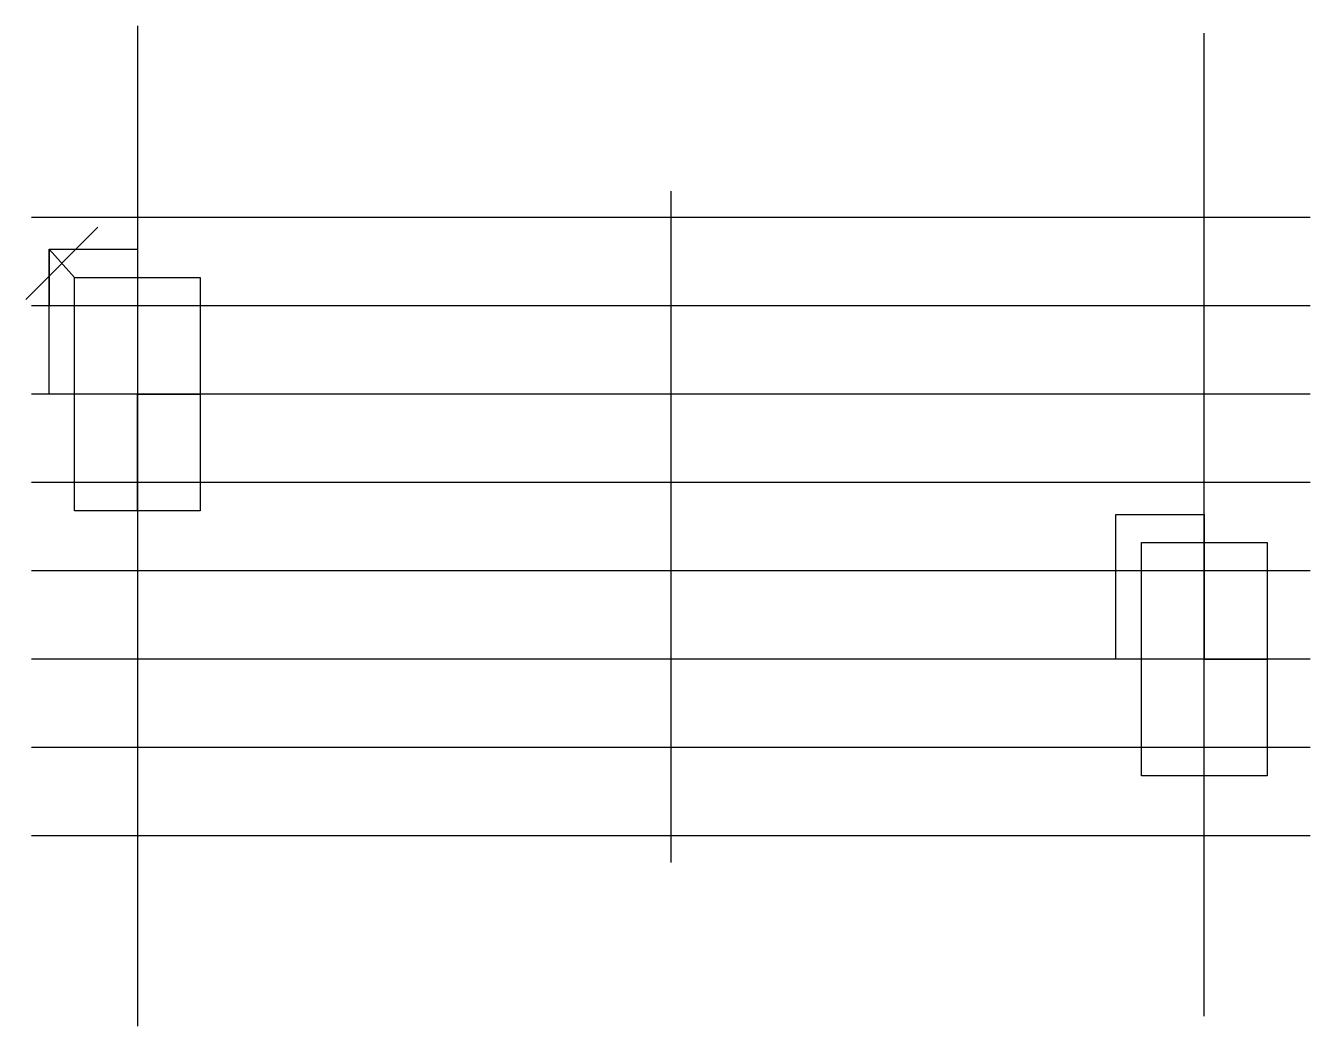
# Model space of a CAD drawing. Header units: millimetres. Extents: x -1 to 181, y -23 to 118.
import ezdxf

# ---------------------------------------------------------------- set-up
doc = ezdxf.new("R2010")
doc.units = ezdxf.units.MM

msp = doc.modelspace()

# ---------------------------------------------------------------- linework, layer by layer
at = {"elevation": 1.6}
for points in [[(15, 118.39), (15, -23.18)], [(166, -21.73), (166, 117.35)]]:
    msp.add_lwpolyline(points, dxfattribs=at)
at = {"extrusion": (-1.22465e-16, 0, -1), "elevation": -1.6}
for points in [[(-90.5, 95), (-90.5, 0)], [(-181, 91.25), (0, 91.25)], [(-181, 78.75), (0, 78.75)], [(-181, 66.25), (0, 66.25)], [(-181, 53.75), (0, 53.75)], [(-181, 41.25), (0, 41.25)], [(-181, 28.75), (0, 28.75)], [(-181, 16.25), (0, 16.25)], [(-181, 3.75), (0, 3.75)]]:
    msp.add_lwpolyline(points, dxfattribs=at)
for points in [[(-0.81, 79.64), (9.42, 89.87)], [(2.5, 86.75), (6.11, 82.76)], [(2.5, 86.75), (2.5, 78.75)], [(2.5, 86.75), (15, 86.75)]]:
    msp.add_lwpolyline(points)
for points in [[(-15, 66.25), (-2.5, 66.25), (-2.5, 86.75), (-15, 86.75)], [(-15, 66.25), (-6.11, 66.25), (-6.11, 82.76), (-15, 82.76)], [(-23.89, 49.74), (-6.11, 49.74), (-6.11, 82.76), (-23.89, 82.76)], [(-23.89, 49.74), (-15, 49.74), (-15, 66.25), (-23.89, 66.25)], [(-166, 28.75), (-153.5, 28.75), (-153.5, 49.25), (-166, 49.25)], [(-166, 28.75), (-157.11, 28.75), (-157.11, 45.26), (-166, 45.26)], [(-174.89, 12.24), (-157.11, 12.24), (-157.11, 45.26), (-174.89, 45.26)], [(-174.89, 12.24), (-166, 12.24), (-166, 28.75), (-174.89, 28.75)]]:
    msp.add_lwpolyline(points, close=True, dxfattribs=at)

doc.saveas('drawing.dxf')
